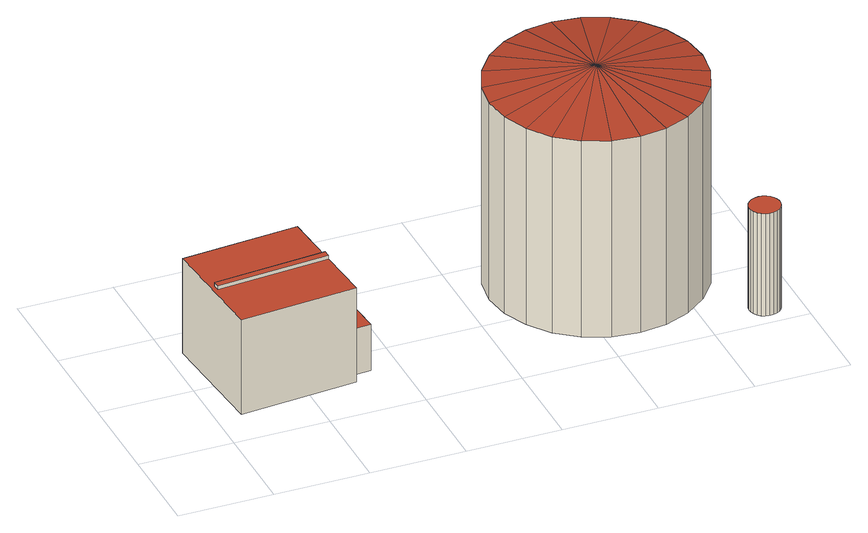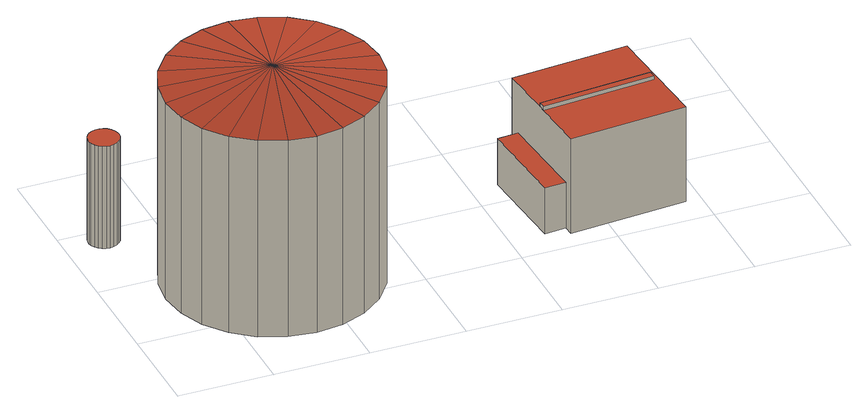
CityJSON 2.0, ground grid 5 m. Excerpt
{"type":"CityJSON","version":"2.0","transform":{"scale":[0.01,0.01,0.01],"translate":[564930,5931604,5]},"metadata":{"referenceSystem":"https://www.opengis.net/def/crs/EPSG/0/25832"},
"CityObjects":{
"building1":{"type":"Building","attributes":{"Grundfläche 2D":43.92,"Grundhöhe NN":5.55},"children":["building1-1"],"geometry":[{"type":"Solid","lod":"3","boundaries":[[[[0,1,2,3,4,5]],[[6,7,8,9]],[[10,7,6,11]],[[12,8,7,10]],[[13,9,8,12]],[[14,0,5,15]],[[16,1,0,14]],[[6,9,13,17,4,3,2,1,16,11]],[[15,5,4,17]],[[16,14,15,17,13,12,10,11]]]],"semantics":{"surfaces":[{"type":"RoofSurface"},{"type":"WallSurface"},{"type":"GroundSurface"}],"values":[[0,0,1,1,1,1,1,1,1,2]]}}]},
"building1-1":{"type":"BuildingInstallation","attributes":{"relationToConstruction":"outside"},"parents":["building1"],"geometry":[{"type":"MultiSurface","lod":"3","boundaries":[[[18,19,20,21]],[[22,18,21,3]],[[18,22,23,19]],[[19,23,2,20]],[[20,2,3,21]]],"semantics":{"surfaces":[{"type":"RoofSurface"},{"type":"WallSurface"}],"values":[0,1,1,1,1]}}]},
"building2":{"type":"Building","attributes":{"Grundfläche 2D":95.76,"Grundhöhe NN":5.67},"geometry":[{"type":"Solid","lod":"3","boundaries":[[[[24,25,26]],[[26,25,27]],[[28,25,24]],[[29,25,28]],[[30,25,29]],[[31,25,30]],[[32,25,31]],[[33,25,32]],[[34,25,33]],[[35,25,34]],[[36,25,35]],[[37,25,36]],[[38,25,37]],[[39,25,38]],[[40,25,39]],[[41,25,40]],[[42,25,41]],[[43,25,42]],[[44,25,43]],[[45,25,44]],[[46,25,45]],[[47,25,46]],[[48,25,47]],[[27,25,48]],[[26,49,50,24]],[[24,50,51,28]],[[28,51,52,29]],[[29,52,53,30]],[[30,53,54,31]],[[31,54,55,32]],[[32,55,56,33]],[[33,56,57,34]],[[34,57,58,35]],[[35,58,59,36]],[[36,59,60,37]],[[37,60,61,38]],[[38,61,62,39]],[[39,62,63,40]],[[40,63,64,41]],[[41,64,65,42]],[[42,65,66,43]],[[43,66,67,44]],[[44,67,68,45]],[[45,68,69,46]],[[27,70,49,26]],[[46,69,71,47]],[[47,71,72,48]],[[48,72,70,27]],[[65,64,63,62,61,60,59,58,57,56,55,54,53,52,51,50,49,70,72,71,69,68,67,66]]]],"semantics":{"surfaces":[{"type":"RoofSurface"},{"type":"WallSurface"},{"type":"GroundSurface"}],"values":[[0,0,0,0,0,0,0,0,0,0,0,0,0,0,0,0,0,0,0,0,0,0,0,0,1,1,1,1,1,1,1,1,1,1,1,1,1,1,1,1,1,1,1,1,1,1,1,1,2]]}}]},
"building3":{"type":"Building","attributes":{"Grundhöhe NN":5.78,"Grundfläche 2D":2.03},"geometry":[{"type":"Solid","lod":"3","boundaries":[[[[73,74,75,76,77,78,79,80,81,82,83,84,85,86,87,88,89,90,91,92,93,94,95,96,97]],[[80,98,99,81]],[[81,99,100,82]],[[82,100,101,83]],[[83,101,102,84]],[[84,102,103,85]],[[85,103,104,86]],[[86,104,105,87]],[[87,105,106,88]],[[88,106,107,89]],[[89,107,108,90]],[[90,108,109,91]],[[91,109,110,92]],[[92,110,111,93]],[[93,111,112,94]],[[94,112,113,95]],[[95,113,114,96]],[[96,114,115,97]],[[97,115,116,73]],[[73,116,117,74]],[[74,117,118,75]],[[75,118,119,76]],[[79,120,98,80]],[[76,119,121,77]],[[77,121,122,78]],[[78,122,120,79]],[[115,114,113,112,111,110,109,108,107,106,105,104,103,102,101,100,99,98,120,122,121,119,118,117,116]]]],"semantics":{"surfaces":[{"type":"RoofSurface"},{"type":"WallSurface"},{"type":"GroundSurface"}],"values":[[0,1,1,1,1,1,1,1,1,1,1,1,1,1,1,1,1,1,1,1,1,1,1,1,1,1,2]]}}]}
},
"vertices":[
[131,220,593],[751,272,593],[726,561,593],[723,597,593],[699,887,593],[79,834,593],[746,335,316],[856,344,316],[815,840,316],[704,831,316],[856,344,55],[746,335,55],[815,840,55],[704,831,55],[131,220,55],[79,834,55],[751,272,55],[699,887,55],
[127,548,614],[130,512,614],[726,561,614],[723,597,614],[127,548,593],[130,512,593],
[1691,416,1184],[2172,693,1264],[1635,549,1184],[1616,693,1184],[1779,300,1184],[1894,212,1184],[2028,157,1184],[2172,138,1184],[2316,157,1184],[2449,212,1184],[2564,300,1184],[2653,415,1184],[2708,549,1184],[2727,693,1184],[2708,837,1184],[2653,971,1184],[2564,1086,1184],[2449,1174,1184],[2315,1229,1184],[2172,1248,1184],[2028,1229,1184],[1894,1174,1184],[1779,1086,1184],[1691,971,1184],[1635,837,1184],[1635,549,67],[1691,416,67],[1779,300,67],[1894,212,67],[2028,157,67],[2172,138,67],[2316,157,67],[2449,212,67],[2564,300,67],[2653,415,67],[2708,549,67],[2727,693,67],[2708,837,67],[2653,971,67],[2564,1086,67],[2449,1174,67],[2315,1229,67],[2172,1248,67],[2028,1229,67],[1894,1174,67],[1779,1086,67],[1616,693,67],[1691,971,67],[1635,837,67],
[2885,112,659],[2881,131,659],[2872,150,659],[2859,165,659],[2843,177,659],[2824,184,659],[2804,186,659],[2783,183,659],[2765,175,659],[2749,163,659],[2736,148,659],[2727,129,659],[2724,109,659],[2726,89,659],[2732,70,659],[2743,53,659],[2758,39,659],[2776,30,659],[2796,25,659],[2816,25,659],[2836,31,659],[2853,41,659],[2868,55,659],[2878,72,659],[2884,91,659],[2783,183,78],[2765,175,78],[2749,163,78],[2736,148,78],[2727,129,78],[2724,109,78],[2726,89,78],[2732,70,78],[2743,53,78],[2758,39,78],[2776,30,78],[2796,25,78],[2816,25,78],[2836,31,78],[2853,41,78],[2868,55,78],[2878,72,78],[2884,91,78],[2885,112,78],[2881,131,78],[2872,150,78],[2859,165,78],[2804,186,78],[2843,177,78],[2824,184,78]
]}
